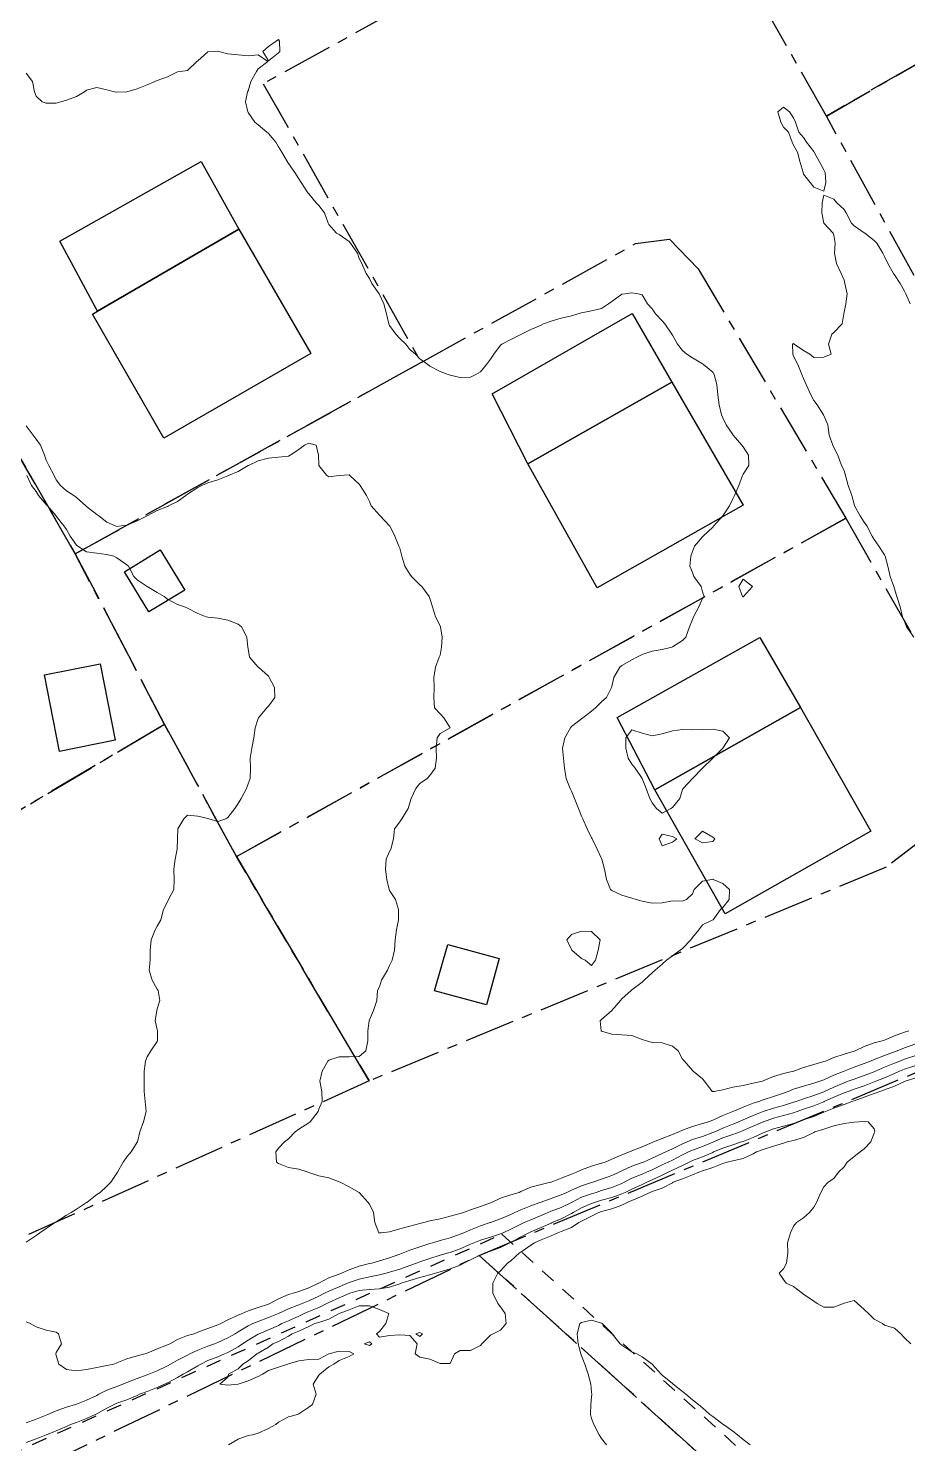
# Model space of a CAD drawing. Header units: centimetres. Extents: x 0 to 642158, y -847 to 649707.
# Drawn here: x 617580.9 to 617624.4, y 621014.8 to 621084.9 of the extents above; entities that cross this region are included whole.
import ezdxf

# ---------------------------------------------------------------- set-up
doc = ezdxf.new("R2010")
doc.units = ezdxf.units.CM
doc.header["$MEASUREMENT"] = 0
doc.linetypes.add('CENTERX2', pattern=[4, 2.5, -0.5, 0.5, -0.5])
doc.linetypes.add('JIS_02_0.7', pattern=[1.35, 0.75, -0.6])
doc.layers.add('SPW_batiments', color=7, linetype='Continuous')
doc.layers.add('SPW_parcellaire cadastral', color=7, linetype='CENTERX2', lineweight=25, true_color=0xff0542)
doc.layers.add('WAL_parcellaire agricole', color=7, linetype='JIS_02_0.7', lineweight=25)
doc.layers.add('WAL_topographie 0.5', color=253, linetype='Continuous', lineweight=20)

msp = doc.modelspace()

# ---------------------------------------------------------------- linework, layer by layer
at = {"layer": 'SPW_batiments'}
for points in [[(617591.293, 621074.943), (617584.296, 621070.888), (617582.426, 621074.359), (617589.426, 621078.293), (617591.293, 621074.943)], [(617594.844, 621068.793), (617587.578, 621064.593), (617584.044, 621070.742), (617584.296, 621070.888), (617591.293, 621074.943), (617594.844, 621068.793)], [(617612.718, 621067.372), (617605.597, 621063.325), (617603.827, 621066.795), (617610.761, 621070.762), (617612.718, 621067.372)], [(617616.262, 621061.28), (617609.028, 621057.179), (617605.597, 621063.325), (617612.718, 621067.372), (617616.262, 621061.28)], [(617588.612, 621057.077), (617586.829, 621055.993), (617585.628, 621057.977), (617587.395, 621059.06), (617588.612, 621057.077)], [(617619.096, 621051.264), (617611.879, 621047.18), (617610.013, 621050.762), (617617.079, 621054.73), (617619.096, 621051.264)], [(617585.163, 621049.643), (617582.414, 621049.076), (617581.663, 621052.876), (617584.429, 621053.426), (617585.163, 621049.643)], [(617622.58, 621045.131), (617615.364, 621041.046), (617611.879, 621047.18), (617619.096, 621051.264), (617622.58, 621045.131)], [(617604.181, 621038.829), (617603.548, 621036.529), (617600.981, 621037.229), (617601.63, 621039.529), (617604.181, 621038.829)]]:
    msp.add_lwpolyline(points, dxfattribs=at)
at = {"layer": 'SPW_parcellaire cadastral'}
for points in [[(617595.424, 621102.277), (617621.517, 621109.888), (617635.583, 621112.981), (617645.539, 621095.061), (617620.374, 621080.547), (617612.978, 621093.539), (617602.765, 621087.791), (617595.424, 621102.277)], [(617564.249, 621093.504), (617595.424, 621102.277), (617602.765, 621087.791), (617592.493, 621082.147), (617600.315, 621068.351), (617583.188, 621058.863), (617578.975, 621066.199), (617571.135, 621080.808), (617564.249, 621093.504)], [(617628.577, 621065.633), (617620.374, 621080.547), (617645.539, 621095.061), (617647.2, 621092.057), (617645.172, 621091.091), (617652.232, 621078.909), (617628.577, 621065.633)], [(617621.345, 621060.63), (617591.166, 621043.874), (617587.614, 621050.421), (617583.188, 621058.863), (617600.315, 621068.351), (617610.926, 621074.229), (617612.601, 621074.445), (617614.025, 621072.984), (617621.345, 621060.63)], [(617583.188, 621058.863), (617587.614, 621050.421), (617557.739, 621032.75), (617549.174, 621048.533), (617578.975, 621066.199), (617583.188, 621058.863)], [(617591.166, 621043.874), (617621.345, 621060.63), (617626.481, 621051.61), (617627.029, 621049.364), (617626.818, 621047.372), (617625.58, 621045.063), (617623.337, 621043.345), (617597.733, 621032.765), (617591.166, 621043.874)], [(617779.335, 620865.112), (617603.182, 621024.128), (617678.966, 621055.851), (617787.517, 620940.003), (617786.573, 620935.843), (617785.945, 620887.089), (617785.928, 620885.787), (617779.335, 620865.112)], [(617591.166, 621043.874), (617597.733, 621032.765), (617573.556, 621021.854), (617570.733, 621020.924), (617568.45, 621020.674), (617566.549, 621021.106), (617565.124, 621021.877), (617563.218, 621023.758), (617561.882, 621025.623), (617557.739, 621032.75), (617587.614, 621050.421), (617591.166, 621043.874)], [(617779.335, 620865.112), (617770.644, 620841.831), (617609.563, 620765.114), (617530.476, 620889.801), (617510.399, 620919.604), (617480.638, 620965.028), (617603.182, 621024.128), (617779.335, 620865.112)]]:
    msp.add_lwpolyline(points, dxfattribs=at)
at = {"layer": 'WAL_parcellaire agricole'}
msp.add_lwpolyline([(617550.328, 620858.664), (617480.858, 620964.28), (617526.354, 620988.452), (617573.684, 621011.457), (617604.307, 621025.178), (617703.526, 620935.515), (617550.328, 620858.664)], dxfattribs=at)
at = {"layer": 'WAL_topographie 0.5'}
for points in [[(617593.32, 621083.75), (617593.25, 621083.674), (617592.75, 621083.281), (617592.482, 621083.75), (617592.75, 621083.992), (617593.131, 621084.25), (617593.25, 621084.336), (617593.3, 621084.25), (617593.32, 621083.75)], [(617580.75, 621082.667), (617581.071, 621082.25), (617581.169, 621081.75), (617581.25, 621081.531), (617581.55, 621081.25), (617581.75, 621081.183), (617582.25, 621081.182), (617582.481, 621081.25), (617582.75, 621081.326), (617583.25, 621081.518), (617583.646, 621081.75), (617583.75, 621081.828), (617584.25, 621081.956), (617584.75, 621081.841), (617585.125, 621081.75), (617585.25, 621081.726), (617585.75, 621081.75), (617585.75, 621081.75), (617586.25, 621081.901), (617586.75, 621082.088), (617587.125, 621082.25), (617587.25, 621082.303), (617587.75, 621082.486), (617588.25, 621082.73), (617588.375, 621082.75), (617588.75, 621082.802), (617589.214, 621083.25), (617589.25, 621083.274), (617589.75, 621083.726), (617590.083, 621083.75), (617590.25, 621083.759), (617590.292, 621083.75), (617590.75, 621083.63), (617591.25, 621083.575), (617591.75, 621083.526), (617592.25, 621083.579), (617592.731, 621083.25), (617592.25, 621082.882), (617592.167, 621082.75), (617591.877, 621082.25), (617591.75, 621081.803), (617591.71, 621081.75), (617591.622, 621081.25), (617591.734, 621080.75), (617591.75, 621080.73), (617592.077, 621080.25), (617592.25, 621080.109), (617592.679, 621079.75), (617592.75, 621079.676), (617593.112, 621079.25), (617593.25, 621079.015), (617593.413, 621078.75), (617593.72, 621078.25), (617593.75, 621078.205), (617594.062, 621077.75), (617594.25, 621077.437), (617594.38, 621077.25), (617594.705, 621076.75), (617594.75, 621076.694), (617595.117, 621076.25), (617595.25, 621076.109), (617595.533, 621075.75), (617595.718, 621075.25), (617595.75, 621075.18), (617596.127, 621074.75), (617596.25, 621074.675), (617596.75, 621074.329), (617596.82, 621074.25), (617597.156, 621073.75), (617597.25, 621073.5), (617597.382, 621073.25), (617597.597, 621072.75), (617597.75, 621072.5), (617597.877, 621072.25), (617598.228, 621071.75), (617598.25, 621071.711), (617598.46, 621071.25), (617598.593, 621070.75), (617598.71, 621070.25), (617598.75, 621070.176), (617599.056, 621069.75), (617599.25, 621069.539), (617599.552, 621069.25), (617599.75, 621068.989), (617600.035, 621068.75), (617600.25, 621068.531), (617600.64, 621068.25), (617600.75, 621068.16), (617601.25, 621067.896), (617601.65, 621067.75), (617601.75, 621067.712), (617602.25, 621067.592), (617602.75, 621067.618), (617603.013, 621067.75), (617603.25, 621067.882), (617603.555, 621068.25), (617603.75, 621068.5), (617603.913, 621068.75), (617604.25, 621069.196), (617604.3, 621069.25), (617604.75, 621069.484), (617605.25, 621069.737), (617605.281, 621069.75), (617605.75, 621069.977), (617606.25, 621070.186), (617606.367, 621070.25), (617606.75, 621070.397), (617607.25, 621070.534), (617607.75, 621070.654), (617608.076, 621070.75), (617608.25, 621070.809), (617608.75, 621070.898), (617609.25, 621071.023), (617609.588, 621071.25), (617609.75, 621071.368), (617610.25, 621071.721), (617610.417, 621071.75), (617610.75, 621071.797), (617611.05, 621071.75), (617611.25, 621071.687), (617611.514, 621071.25), (617611.75, 621070.995), (617611.919, 621070.75), (617612.25, 621070.409), (617612.371, 621070.25), (617612.723, 621069.75), (617612.75, 621069.699), (617613.006, 621069.25), (617613.25, 621068.937), (617613.466, 621068.75), (617613.75, 621068.567), (617614.25, 621068.276), (617614.292, 621068.25), (617614.75, 621067.859), (617614.814, 621067.75), (617614.952, 621067.25), (617615.006, 621066.75), (617615.07, 621066.25), (617615.191, 621065.75), (617615.25, 621065.61), (617615.411, 621065.25), (617615.75, 621064.772), (617615.768, 621064.75), (617616.191, 621064.25), (617616.25, 621064.162), (617616.525, 621063.75), (617616.534, 621063.25), (617616.25, 621062.819), (617616.22, 621062.75), (617616.038, 621062.25), (617615.835, 621061.75), (617615.75, 621061.594), (617615.576, 621061.25), (617615.25, 621060.75), (617615.25, 621060.75), (617614.806, 621060.25), (617614.75, 621060.192), (617614.281, 621059.75), (617614.25, 621059.707), (617613.84, 621059.25), (617613.75, 621058.981), (617613.669, 621058.75), (617613.623, 621058.25), (617613.75, 621057.938), (617613.816, 621057.75), (617614.181, 621057.25), (617614.25, 621056.985), (617614.324, 621056.75), (617614.25, 621056.655), (617614.065, 621056.25), (617613.795, 621055.75), (617613.75, 621055.609), (617613.606, 621055.25), (617613.41, 621054.75), (617613.25, 621054.583), (617612.75, 621054.259), (617612.722, 621054.25), (617612.25, 621054.134), (617611.75, 621054.047), (617611.25, 621053.885), (617610.99, 621053.75), (617610.75, 621053.614), (617610.25, 621053.343), (617610.142, 621053.25), (617609.846, 621052.75), (617609.75, 621052.296), (617609.743, 621052.25), (617609.486, 621051.75), (617609.25, 621051.536), (617608.944, 621051.25), (617608.75, 621051.083), (617608.313, 621050.75), (617608.25, 621050.703), (617607.75, 621050.311), (617607.702, 621050.25), (617607.435, 621049.75), (617607.304, 621049.25), (617607.355, 621048.75), (617607.413, 621048.25), (617607.5, 621047.75), (617607.695, 621047.25), (617607.75, 621047.118), (617607.913, 621046.75), (617608.097, 621046.25), (617608.25, 621045.885), (617608.313, 621045.75), (617608.527, 621045.25), (617608.75, 621044.799), (617608.774, 621044.75), (617609.034, 621044.25), (617609.25, 621043.79), (617609.267, 621043.75), (617609.385, 621043.25), (617609.483, 621042.75), (617609.682, 621042.25), (617609.75, 621042.199), (617610.25, 621041.97), (617610.75, 621041.814), (617610.961, 621041.75), (617611.25, 621041.667), (617611.75, 621041.563), (617612.25, 621041.594), (617612.75, 621041.687), (617613.25, 621041.675), (617613.456, 621041.75), (617613.75, 621042.028), (617613.827, 621042.25), (617614.25, 621042.665), (617614.7, 621042.75), (617614.75, 621042.759), (617614.773, 621042.75), (617615.25, 621042.548), (617615.587, 621042.25), (617615.567, 621041.75), (617615.25, 621041.356), (617615.141, 621041.25), (617614.765, 621040.75), (617614.75, 621040.74), (617614.25, 621040.494), (617614.058, 621040.25), (617613.75, 621039.878), (617613.667, 621039.75), (617613.25, 621039.333), (617613.133, 621039.25), (617612.75, 621038.969), (617612.458, 621038.75), (617612.25, 621038.546), (617611.905, 621038.25), (617611.75, 621038.12), (617611.356, 621037.75), (617611.25, 621037.661), (617610.75, 621037.272), (617610.712, 621037.25), (617610.25, 621036.829), (617610.177, 621036.75), (617609.75, 621036.25), (617609.75, 621036.25), (617609.25, 621035.815), (617609.177, 621035.75), (617609.228, 621035.25), (617609.25, 621035.239), (617609.75, 621035.083), (617610.25, 621035.052), (617610.75, 621035.016), (617611.25, 621034.82), (617611.469, 621034.75), (617611.75, 621034.663), (617612.25, 621034.654), (617612.75, 621034.487), (617613.031, 621034.25), (617613.25, 621033.838), (617613.344, 621033.75), (617613.75, 621033.286), (617613.779, 621033.25), (617614.25, 621032.869), (617614.346, 621032.75), (617614.722, 621032.25), (617614.75, 621032.245), (617614.822, 621032.25), (617615.25, 621032.32), (617615.75, 621032.458), (617616.25, 621032.542), (617616.75, 621032.653), (617617.211, 621032.75), (617617.25, 621032.767), (617617.75, 621032.981), (617618.25, 621033.137), (617618.75, 621033.247), (617618.761, 621033.25), (617619.25, 621033.431), (617619.75, 621033.573), (617620.25, 621033.722), (617620.33, 621033.75), (617620.75, 621033.935), (617621.25, 621034.086), (617621.75, 621034.234), (617621.794, 621034.25), (617622.25, 621034.479), (617622.75, 621034.65), (617623.132, 621034.75), (617623.25, 621034.792), (617623.75, 621034.997), (617624.25, 621035.183), (617624.457, 621035.25)], [(617620.25, 621076.821), (617620.347, 621077.25), (617620.323, 621077.75), (617620.25, 621077.88), (617620.046, 621078.25), (617619.767, 621078.75), (617619.75, 621078.783), (617619.391, 621079.25), (617619.25, 621079.489), (617619.01, 621079.75), (617618.841, 621080.25), (617618.75, 621080.458), (617618.55, 621080.75), (617618.25, 621080.989), (617617.974, 621080.75), (617618.115, 621080.25), (617618.25, 621079.991), (617618.5, 621079.75), (617618.689, 621079.25), (617618.75, 621079.111), (617618.947, 621078.75), (617619.086, 621078.25), (617619.227, 621077.75), (617619.25, 621077.675), (617619.577, 621077.25), (617619.75, 621077.025), (617620.25, 621076.821)], [(617624.526, 621071.25), (617624.31, 621071.75), (617624.25, 621071.875), (617624.029, 621072.25), (617623.75, 621072.686), (617623.702, 621072.75), (617623.424, 621073.25), (617623.25, 621073.598), (617623.179, 621073.75), (617622.872, 621074.25), (617622.75, 621074.381), (617622.28, 621074.75), (617622.25, 621074.77), (617621.75, 621075.118), (617621.614, 621075.25), (617621.361, 621075.75), (617621.25, 621075.926), (617620.895, 621076.25), (617620.75, 621076.438), (617620.25, 621076.625), (617620.175, 621076.25), (617620.147, 621075.75), (617620.25, 621075.25), (617620.25, 621075.25), (617620.714, 621074.75), (617620.75, 621074.65), (617620.813, 621074.25), (617620.778, 621073.75), (617620.883, 621073.25), (617621.107, 621072.75), (617621.25, 621072.417), (617621.295, 621072.25), (617621.404, 621071.75), (617621.331, 621071.25), (617621.25, 621070.833), (617621.233, 621070.75), (617621.15, 621070.25), (617620.75, 621069.829), (617620.65, 621069.75), (617620.484, 621069.25), (617620.607, 621068.75), (617620.25, 621068.611), (617619.75, 621068.592), (617619.55, 621068.75), (617619.25, 621068.938), (617618.781, 621069.25), (617618.75, 621069.279), (617618.704, 621069.25), (617618.712, 621068.75), (617618.75, 621068.656), (617618.967, 621068.25), (617619.165, 621067.75), (617619.25, 621067.55), (617619.375, 621067.25), (617619.611, 621066.75), (617619.75, 621066.462), (617619.922, 621066.25), (617620.237, 621065.75), (617620.25, 621065.725), (617620.444, 621065.25), (617620.508, 621064.75), (617620.69, 621064.25), (617620.75, 621064.129), (617620.936, 621063.75), (617621.122, 621063.25), (617621.25, 621062.987), (617621.321, 621062.75), (617621.455, 621062.25), (617621.63, 621061.75), (617621.75, 621061.327), (617621.776, 621061.25), (617622.055, 621060.75), (617622.25, 621060.442), (617622.382, 621060.25), (617622.65, 621059.75), (617622.75, 621059.579), (617622.971, 621059.25), (617623.25, 621058.824), (617623.29, 621058.75), (617623.422, 621058.25), (617623.538, 621057.75), (617623.718, 621057.25), (617623.75, 621057.139), (617623.856, 621056.75), (617624.021, 621056.25), (617624.152, 621055.75), (617624.25, 621055.515), (617624.34, 621055.25), (617624.701, 621054.75)], [(617580.75, 621065.209), (617581.104, 621064.75), (617581.25, 621064.539), (617581.47, 621064.25), (617581.667, 621063.75), (617581.75, 621063.513), (617581.886, 621063.25), (617582.138, 621062.75), (617582.25, 621062.53), (617582.458, 621062.25), (617582.75, 621061.985), (617583.115, 621061.75), (617583.25, 621061.661), (617583.72, 621061.25), (617583.75, 621061.213), (617584.25, 621060.819), (617584.354, 621060.75), (617584.75, 621060.439), (617585.161, 621060.25), (617585.25, 621060.228), (617585.46, 621060.25), (617585.75, 621060.29), (617586.25, 621060.505), (617586.75, 621060.75), (617586.75, 621060.75), (617587.25, 621061.015), (617587.75, 621061.219), (617587.812, 621061.25), (617588.25, 621061.457), (617588.662, 621061.75), (617588.75, 621061.82), (617589.25, 621062.154), (617589.456, 621062.25), (617589.75, 621062.378), (617590.25, 621062.538), (617590.75, 621062.737), (617590.777, 621062.75), (617591.25, 621062.948), (617591.75, 621063.242), (617591.766, 621063.25), (617592.25, 621063.476), (617592.75, 621063.603), (617593.25, 621063.647), (617593.75, 621063.7), (617593.823, 621063.75), (617594.25, 621064.029), (617594.537, 621064.25), (617594.75, 621064.355), (617595.119, 621064.25), (617595.239, 621063.75), (617595.25, 621063.251), (617595.25, 621063.25), (617595.65, 621062.75), (617595.75, 621062.683), (617596.25, 621062.75), (617596.25, 621062.75), (617596.75, 621062.779), (617596.777, 621062.75), (617597.25, 621062.317), (617597.291, 621062.25), (617597.605, 621061.75), (617597.75, 621061.452), (617597.84, 621061.25), (617598.25, 621060.79), (617598.288, 621060.75), (617598.75, 621060.262), (617598.758, 621060.25), (617599.006, 621059.75), (617599.216, 621059.25), (617599.25, 621059.148), (617599.363, 621058.75), (617599.506, 621058.25), (617599.75, 621057.862), (617599.83, 621057.75), (617600.25, 621057.339), (617600.342, 621057.25), (617600.708, 621056.75), (617600.75, 621056.65), (617600.879, 621056.25), (617601.024, 621055.75), (617601.25, 621055.302), (617601.27, 621055.25), (617601.352, 621054.75), (617601.328, 621054.25), (617601.25, 621053.85), (617601.212, 621053.75), (617601.017, 621053.25), (617600.944, 621052.75), (617600.963, 621052.25), (617600.944, 621051.75), (617600.977, 621051.25), (617601.25, 621050.95), (617601.432, 621050.75), (617601.75, 621050.25), (617601.75, 621050.25), (617601.75, 621050.25), (617601.25, 621049.975), (617601.114, 621049.75), (617601.063, 621049.25), (617601.08, 621048.75), (617601, 621048.25), (617600.75, 621047.89), (617600.604, 621047.75), (617600.25, 621047.492), (617600.05, 621047.25), (617599.818, 621046.75), (617599.75, 621046.539), (617599.664, 621046.25), (617599.358, 621045.75), (617599.25, 621045.602), (617599, 621045.25), (617598.944, 621044.75), (617598.816, 621044.25), (617598.75, 621044.125), (617598.576, 621043.75), (617598.548, 621043.25), (617598.61, 621042.75), (617598.73, 621042.25), (617598.75, 621042.202), (617599.038, 621041.75), (617599.199, 621041.25), (617599.19, 621040.75), (617599.095, 621040.25), (617599.022, 621039.75), (617598.99, 621039.25), (617598.877, 621038.75), (617598.75, 621038.491), (617598.652, 621038.25), (617598.357, 621037.75), (617598.25, 621037.429), (617598.154, 621037.25), (617598.118, 621036.75), (617597.954, 621036.25), (617597.75, 621035.8), (617597.739, 621035.75), (617597.679, 621035.25), (617597.672, 621034.75), (617597.567, 621034.25), (617597.25, 621033.98), (617596.75, 621033.964), (617596.25, 621033.962), (617595.75, 621033.804), (617595.694, 621033.75), (617595.409, 621033.25), (617595.295, 621032.75), (617595.393, 621032.25), (617595.421, 621031.75), (617595.25, 621031.375), (617595.214, 621031.25), (617594.821, 621030.75), (617594.75, 621030.7), (617594.25, 621030.379), (617594.068, 621030.25), (617593.75, 621029.9), (617593.55, 621029.75), (617593.25, 621029.44), (617593.125, 621029.25), (617593.153, 621028.75), (617593.25, 621028.677), (617593.75, 621028.488), (617594.25, 621028.396), (617594.712, 621028.25), (617594.75, 621028.24), (617595.25, 621028.071), (617595.75, 621027.971), (617596.25, 621027.779), (617596.303, 621027.75), (617596.75, 621027.52), (617597.25, 621027.25), (617597.25, 621027.25), (617597.694, 621026.75), (617597.75, 621026.662), (617597.962, 621026.25), (617598.026, 621025.75), (617598.225, 621025.25), (617598.25, 621025.245), (617598.333, 621025.25), (617598.75, 621025.295), (617599.25, 621025.438), (617599.75, 621025.579), (617600.25, 621025.708), (617600.454, 621025.75), (617600.75, 621025.844), (617601.25, 621025.94), (617601.75, 621026.074), (617602.25, 621026.205), (617602.409, 621026.25), (617602.75, 621026.38), (617603.25, 621026.557), (617603.75, 621026.732), (617603.8, 621026.75), (617604.25, 621026.961), (617604.75, 621027.12), (617605.162, 621027.25), (617605.25, 621027.289), (617605.75, 621027.5), (617606.25, 621027.637), (617606.718, 621027.75), (617606.75, 621027.76), (617607.25, 621027.954), (617607.75, 621028.158), (617608.003, 621028.25), (617608.25, 621028.363), (617608.75, 621028.543), (617609.25, 621028.689), (617609.42, 621028.75), (617609.75, 621028.893), (617610.25, 621029.116), (617610.632, 621029.25), (617610.75, 621029.3), (617611.25, 621029.512), (617611.75, 621029.723), (617611.824, 621029.75), (617612.25, 621029.916), (617612.75, 621030.115), (617613.075, 621030.25), (617613.25, 621030.329), (617613.75, 621030.507), (617614.25, 621030.653), (617614.547, 621030.75), (617614.75, 621030.83), (617615.25, 621031.051), (617615.741, 621031.25), (617615.75, 621031.254), (617616.25, 621031.472), (617616.75, 621031.659), (617617.031, 621031.75), (617617.25, 621031.832), (617617.75, 621031.994), (617618.25, 621032.169), (617618.486, 621032.25), (617618.75, 621032.354), (617619.25, 621032.516), (617619.75, 621032.66), (617620.046, 621032.75), (617620.25, 621032.821), (617620.75, 621033.045), (617621.25, 621033.248), (617621.256, 621033.25), (617621.75, 621033.449), (617622.25, 621033.635), (617622.564, 621033.75), (617622.75, 621033.829), (617623.25, 621034.03), (617623.75, 621034.208), (617623.876, 621034.25), (617624.25, 621034.403), (617624.75, 621034.59)], [(617580.787, 621062.75), (617581.019, 621062.25), (617581.25, 621061.947), (617581.377, 621061.75), (617581.75, 621061.316), (617581.809, 621061.25), (617582.237, 621060.75), (617582.25, 621060.736), (617582.625, 621060.25), (617582.75, 621060.071), (617582.931, 621059.75), (617583.25, 621059.304), (617583.309, 621059.25), (617583.75, 621058.96), (617584.25, 621058.898), (617584.75, 621058.833), (617585.096, 621058.75), (617585.25, 621058.666), (617585.75, 621058.319), (617585.829, 621058.25), (617586.094, 621057.75), (617586.25, 621057.578), (617586.75, 621057.25), (617586.75, 621057.25), (617587.25, 621056.961), (617587.589, 621056.75), (617587.75, 621056.628), (617588.25, 621056.363), (617588.602, 621056.25), (617588.75, 621056.18), (617589.25, 621055.92), (617589.671, 621055.75), (617589.75, 621055.727), (617590.25, 621055.682), (617590.75, 621055.587), (617591.25, 621055.393), (617591.414, 621055.25), (617591.675, 621054.75), (617591.74, 621054.25), (617591.75, 621054.167), (617591.811, 621053.75), (617592.25, 621053.264), (617592.26, 621053.25), (617592.75, 621052.803), (617592.782, 621052.75), (617593.06, 621052.25), (617593.076, 621051.75), (617592.75, 621051.32), (617592.68, 621051.25), (617592.261, 621050.75), (617592.25, 621050.712), (617592.092, 621050.25), (617592.026, 621049.75), (617591.928, 621049.25), (617591.854, 621048.75), (617591.872, 621048.25), (617591.852, 621047.75), (617591.75, 621047.487), (617591.671, 621047.25), (617591.404, 621046.75), (617591.25, 621046.512), (617591.081, 621046.25), (617590.75, 621045.811), (617590.639, 621045.75), (617590.25, 621045.615), (617589.794, 621045.75), (617589.75, 621045.761), (617589.25, 621045.885), (617588.75, 621045.922), (617588.565, 621045.75), (617588.274, 621045.25), (617588.25, 621044.75), (617588.25, 621044.75), (617588.227, 621044.25), (617588.129, 621043.75), (617588.068, 621043.25), (617588.088, 621042.75), (617588.064, 621042.25), (617587.81, 621041.75), (617587.75, 621041.629), (617587.564, 621041.25), (617587.42, 621040.75), (617587.25, 621040.423), (617587.152, 621040.25), (617586.945, 621039.75), (617586.9, 621039.25), (617586.89, 621038.75), (617586.847, 621038.25), (617587, 621037.75), (617587.25, 621037.318), (617587.3, 621037.25), (617587.368, 621036.75), (617587.25, 621036.341), (617587.224, 621036.25), (617587.144, 621035.75), (617587.25, 621035.312), (617587.262, 621035.25), (617587.264, 621034.75), (617587.25, 621034.712), (617586.934, 621034.25), (617586.75, 621033.958), (617586.664, 621033.75), (617586.607, 621033.25), (617586.605, 621032.75), (617586.605, 621032.25), (617586.647, 621031.75), (617586.702, 621031.25), (617586.561, 621030.75), (617586.392, 621030.25), (617586.263, 621029.75), (617586.25, 621029.731), (617585.955, 621029.25), (617585.75, 621029.003), (617585.565, 621028.75), (617585.278, 621028.25), (617585.25, 621028.194), (617584.946, 621027.75), (617584.75, 621027.561), (617584.419, 621027.25), (617584.25, 621027.136), (617583.756, 621026.75), (617583.75, 621026.746), (617583.25, 621026.415), (617582.99, 621026.25), (617582.75, 621026.113), (617582.25, 621025.787), (617582.195, 621025.75), (617581.75, 621025.465), (617581.441, 621025.25), (617581.25, 621025.108), (617580.75, 621024.781)], [(617616.275, 621056.75), (617616.25, 621056.742), (617616.231, 621056.75), (617616.042, 621057.25), (617616.25, 621057.607), (617616.719, 621057.25), (617616.275, 621056.75)], [(617612.667, 621046.25), (617612.25, 621046.029), (617611.962, 621046.25), (617611.75, 621046.54), (617611.636, 621046.75), (617611.45, 621047.25), (617611.25, 621047.75), (617611.25, 621047.75), (617610.91, 621048.25), (617610.75, 621048.45), (617610.568, 621048.75), (617610.444, 621049.25), (617610.45, 621049.75), (617610.75, 621050.145), (617611.25, 621049.984), (617611.75, 621049.864), (617612.25, 621049.947), (617612.75, 621050.102), (617613.25, 621050.163), (617613.75, 621050.155), (617614.25, 621050.175), (617614.75, 621050.194), (617615.25, 621050.084), (617615.583, 621049.75), (617615.25, 621049.25), (617615.25, 621049.25), (617614.75, 621048.75), (617614.75, 621048.75), (617614.25, 621048.25), (617614.25, 621048.25), (617613.75, 621047.75), (617613.75, 621047.75), (617613.279, 621047.25), (617613.25, 621047.204), (617613.115, 621046.75), (617612.75, 621046.3), (617612.667, 621046.25)], [(617614.85, 621044.75), (617614.75, 621044.625), (617614.25, 621044.565), (617613.865, 621044.75), (617614.25, 621045.135), (617614.75, 621044.838), (617614.85, 621044.75)], [(617612.969, 621044.75), (617612.75, 621044.583), (617612.25, 621044.404), (617612.095, 621044.75), (617612.25, 621044.987), (617612.75, 621044.875), (617612.969, 621044.75)], [(617608.75, 621038.482), (617608.947, 621038.75), (617609.073, 621039.25), (617609.171, 621039.75), (617608.75, 621040.164), (617608.25, 621040.185), (617607.75, 621040.022), (617607.519, 621039.75), (617607.75, 621039.278), (617607.778, 621039.25), (617608.25, 621038.826), (617608.438, 621038.75), (617608.75, 621038.482)], [(617580.75, 621020.845), (617580.95, 621020.75), (617581.25, 621020.592), (617581.75, 621020.429), (617582.25, 621020.321), (617582.357, 621020.25), (617582.5, 621019.75), (617582.25, 621019.312), (617582.23, 621019.25), (617582.25, 621019.167), (617582.375, 621018.75), (617582.75, 621018.472), (617583.25, 621018.413), (617583.75, 621018.485), (617584.25, 621018.579), (617584.75, 621018.676), (617585.095, 621018.75), (617585.25, 621018.806), (617585.75, 621019.01), (617586.25, 621019.154), (617586.637, 621019.25), (617586.75, 621019.293), (617587.25, 621019.501), (617587.75, 621019.697), (617587.868, 621019.75), (617588.25, 621019.966), (617588.75, 621020.155), (617589.069, 621020.25), (617589.25, 621020.328), (617589.75, 621020.516), (617590.25, 621020.686), (617590.397, 621020.75), (617590.75, 621020.943), (617591.25, 621021.174), (617591.448, 621021.25), (617591.75, 621021.376), (617592.25, 621021.544), (617592.75, 621021.72), (617592.824, 621021.75), (617593.25, 621021.98), (617593.75, 621022.184), (617593.981, 621022.25), (617594.25, 621022.338), (617594.75, 621022.526), (617595.235, 621022.75), (617595.25, 621022.759), (617595.75, 621023.013), (617596.25, 621023.203), (617596.376, 621023.25), (617596.75, 621023.413), (617597.25, 621023.588), (617597.75, 621023.722), (617597.865, 621023.75), (617598.25, 621023.861), (617598.75, 621024.006), (617599.25, 621024.186), (617599.42, 621024.25), (617599.75, 621024.382), (617600.25, 621024.545), (617600.75, 621024.71), (617600.895, 621024.75), (617601.25, 621024.859), (617601.75, 621024.996), (617602.25, 621025.176), (617602.431, 621025.25), (617602.75, 621025.393), (617603.25, 621025.596), (617603.729, 621025.75), (617603.75, 621025.758), (617604.25, 621025.932), (617604.75, 621026.156), (617604.957, 621026.25), (617605.25, 621026.383), (617605.75, 621026.581), (617606.194, 621026.75), (617606.25, 621026.772), (617606.75, 621026.946), (617607.25, 621027.126), (617607.528, 621027.25), (617607.75, 621027.355), (617608.25, 621027.573), (617608.75, 621027.731), (617608.818, 621027.75), (617609.25, 621027.898), (617609.75, 621028.08), (617610.125, 621028.25), (617610.25, 621028.315), (617610.75, 621028.554), (617611.25, 621028.722), (617611.321, 621028.75), (617611.75, 621028.949), (617612.25, 621029.174), (617612.435, 621029.25), (617612.75, 621029.398), (617613.25, 621029.661), (617613.476, 621029.75), (617613.75, 621029.86), (617614.25, 621030.021), (617614.75, 621030.212), (617614.848, 621030.25), (617615.25, 621030.43), (617615.75, 621030.629), (617616.049, 621030.75), (617616.25, 621030.843), (617616.75, 621031.063), (617617.241, 621031.25), (617617.25, 621031.254), (617617.75, 621031.417), (617618.25, 621031.559), (617618.75, 621031.71), (617618.875, 621031.75), (617619.25, 621031.883), (617619.75, 621032.053), (617620.25, 621032.235), (617620.285, 621032.25), (617620.75, 621032.463), (617621.25, 621032.675), (617621.462, 621032.75), (617621.75, 621032.862), (617622.25, 621033.04), (617622.75, 621033.225), (617622.808, 621033.25), (617623.25, 621033.448), (617623.75, 621033.651), (617624.016, 621033.75), (617624.25, 621033.842), (617624.75, 621034.01)], [(617580.75, 621015.839), (617581.25, 621016.027), (617581.75, 621016.214), (617581.838, 621016.25), (617582.25, 621016.429), (617582.75, 621016.606), (617583.202, 621016.75), (617583.25, 621016.767), (617583.75, 621016.962), (617584.25, 621017.19), (617584.361, 621017.25), (617584.75, 621017.45), (617585.25, 621017.643), (617585.55, 621017.75), (617585.75, 621017.827), (617586.25, 621018.031), (617586.75, 621018.221), (617586.826, 621018.25), (617587.25, 621018.42), (617587.75, 621018.664), (617587.902, 621018.75), (617588.25, 621018.948), (617588.75, 621019.192), (617588.866, 621019.25), (617589.25, 621019.429), (617589.75, 621019.626), (617590.085, 621019.75), (617590.25, 621019.818), (617590.75, 621020.047), (617591.102, 621020.25), (617591.25, 621020.339), (617591.75, 621020.639), (617591.986, 621020.75), (617592.25, 621020.863), (617592.75, 621021.049), (617593.246, 621021.25), (617593.25, 621021.252), (617593.75, 621021.478), (617594.25, 621021.683), (617594.42, 621021.75), (617594.75, 621021.886), (617595.25, 621022.114), (617595.536, 621022.25), (617595.75, 621022.359), (617596.25, 621022.578), (617596.673, 621022.75), (617596.75, 621022.784), (617597.25, 621022.951), (617597.75, 621023.064), (617598.25, 621023.167), (617598.589, 621023.25), (617598.75, 621023.29), (617599.25, 621023.447), (617599.75, 621023.634), (617600.09, 621023.75), (617600.25, 621023.805), (617600.75, 621023.972), (617601.25, 621024.134), (617601.666, 621024.25), (617601.75, 621024.272), (617602.25, 621024.454), (617602.75, 621024.684), (617602.916, 621024.75), (617603.25, 621024.878), (617603.75, 621025.035), (617604.25, 621025.198), (617604.368, 621025.25), (617604.75, 621025.425), (617605.25, 621025.68), (617605.419, 621025.75), (617605.75, 621025.893), (617606.25, 621026.11), (617606.595, 621026.25), (617606.75, 621026.312), (617607.25, 621026.498), (617607.75, 621026.747), (617607.755, 621026.75), (617608.25, 621027.005), (617608.75, 621027.183), (617608.981, 621027.25), (617609.25, 621027.335), (617609.75, 621027.498), (617610.25, 621027.696), (617610.364, 621027.75), (617610.75, 621027.949), (617611.25, 621028.157), (617611.475, 621028.25), (617611.75, 621028.37), (617612.25, 621028.616), (617612.541, 621028.75), (617612.75, 621028.849), (617613.25, 621029.108), (617613.543, 621029.25), (617613.75, 621029.347), (617614.25, 621029.514), (617614.75, 621029.732), (617614.788, 621029.75), (617615.25, 621029.948), (617615.75, 621030.115), (617616.112, 621030.25), (617616.25, 621030.306), (617616.75, 621030.522), (617617.25, 621030.741), (617617.271, 621030.75), (617617.75, 621030.926), (617618.25, 621031.052), (617618.75, 621031.186), (617618.931, 621031.25), (617619.25, 621031.362), (617619.75, 621031.535), (617620.25, 621031.739), (617620.273, 621031.75), (617620.75, 621031.961), (617621.25, 621032.173), (617621.449, 621032.25), (617621.75, 621032.357), (617622.25, 621032.524), (617622.75, 621032.717), (617622.825, 621032.75), (617623.25, 621032.925), (617623.75, 621033.14), (617623.988, 621033.25), (617624.25, 621033.353), (617624.75, 621033.515)], [(617580.75, 621014.871), (617581.25, 621015.04), (617581.75, 621015.246), (617581.759, 621015.25), (617582.25, 621015.442), (617582.75, 621015.66), (617582.961, 621015.75), (617583.25, 621015.859), (617583.75, 621016.047), (617584.18, 621016.25), (617584.25, 621016.282), (617584.75, 621016.567), (617585.109, 621016.75), (617585.25, 621016.813), (617585.75, 621016.977), (617586.25, 621017.196), (617586.374, 621017.25), (617586.75, 621017.393), (617587.25, 621017.582), (617587.61, 621017.75), (617587.75, 621017.813), (617588.25, 621018.074), (617588.539, 621018.25), (617588.75, 621018.367), (617589.25, 621018.664), (617589.398, 621018.75), (617589.75, 621018.918), (617590.25, 621019.102), (617590.579, 621019.25), (617590.75, 621019.321), (617591.25, 621019.596), (617591.475, 621019.75), (617591.75, 621019.93), (617592.25, 621020.231), (617592.287, 621020.25), (617592.75, 621020.44), (617593.25, 621020.662), (617593.422, 621020.75), (617593.75, 621020.896), (617594.25, 621021.122), (617594.523, 621021.25), (617594.75, 621021.345), (617595.25, 621021.545), (617595.642, 621021.75), (617595.75, 621021.802), (617596.25, 621022.019), (617596.75, 621022.242), (617596.775, 621022.25), (617597.25, 621022.382), (617597.75, 621022.435), (617598.25, 621022.472), (617598.75, 621022.563), (617599.25, 621022.721), (617599.328, 621022.75), (617599.75, 621022.884), (617600.25, 621023.031), (617600.75, 621023.164), (617601.026, 621023.25), (617601.25, 621023.313), (617601.75, 621023.457), (617602.25, 621023.645), (617602.434, 621023.75), (617602.75, 621023.901), (617603.25, 621024.152), (617603.471, 621024.25), (617603.75, 621024.339), (617604.25, 621024.524), (617604.699, 621024.75), (617604.75, 621024.773), (617605.25, 621025.048), (617605.642, 621025.25), (617605.75, 621025.3), (617606.25, 621025.508), (617606.75, 621025.731), (617606.792, 621025.75), (617607.25, 621025.937), (617607.75, 621026.196), (617607.837, 621026.25), (617608.25, 621026.477), (617608.75, 621026.694), (617608.901, 621026.75), (617609.25, 621026.859), (617609.75, 621027.001), (617610.25, 621027.173), (617610.415, 621027.25), (617610.75, 621027.409), (617611.25, 621027.646), (617611.482, 621027.75), (617611.75, 621027.864), (617612.25, 621028.099), (617612.536, 621028.25), (617612.75, 621028.351), (617613.25, 621028.584), (617613.583, 621028.75), (617613.75, 621028.829), (617614.25, 621029.001), (617614.75, 621029.23), (617614.788, 621029.25), (617615.25, 621029.446), (617615.75, 621029.604), (617616.17, 621029.75), (617616.25, 621029.774), (617616.75, 621029.969), (617617.25, 621030.194), (617617.376, 621030.25), (617617.75, 621030.39), (617618.25, 621030.53), (617618.75, 621030.661), (617618.98, 621030.75), (617619.25, 621030.834), (617619.75, 621031.005), (617620.25, 621031.215), (617620.327, 621031.25), (617620.75, 621031.416), (617621.25, 621031.601), (617621.63, 621031.75), (617621.75, 621031.789), (617622.25, 621031.956), (617622.75, 621032.143), (617623.027, 621032.25), (617623.25, 621032.322), (617623.75, 621032.503), (617624.25, 621032.739), (617624.277, 621032.75), (617624.75, 621032.901)], [(617590.779, 621014.75), (617591.25, 621015.031), (617591.75, 621015.208), (617591.969, 621015.25), (617592.25, 621015.328), (617592.75, 621015.56), (617593.122, 621015.75), (617593.25, 621015.867), (617593.75, 621016.136), (617594.191, 621016.25), (617594.25, 621016.286), (617594.75, 621016.606), (617594.941, 621016.75), (617595.119, 621017.25), (617594.967, 621017.75), (617595.25, 621018.198), (617595.291, 621018.25), (617595.75, 621018.604), (617595.991, 621018.75), (617596.25, 621018.929), (617596.75, 621019.122), (617596.979, 621019.25), (617596.75, 621019.362), (617596.25, 621019.394), (617595.75, 621019.254), (617595.739, 621019.25), (617595.25, 621018.994), (617594.75, 621018.975), (617594.25, 621018.9), (617593.75, 621018.76), (617593.719, 621018.75), (617593.25, 621018.597), (617592.75, 621018.423), (617592.467, 621018.25), (617592.25, 621018.129), (617591.75, 621017.922), (617591.259, 621017.75), (617591.25, 621017.747), (617590.75, 621017.705), (617590.35, 621017.75), (617590.75, 621018.103), (617590.781, 621018.25), (617591.25, 621018.505), (617591.492, 621018.75), (617591.75, 621018.904), (617592.181, 621019.25), (617592.25, 621019.293), (617592.75, 621019.582), (617592.968, 621019.75), (617593.25, 621019.866), (617593.75, 621020.124), (617593.932, 621020.25), (617594.25, 621020.374), (617594.75, 621020.607), (617595.055, 621020.75), (617595.25, 621020.806), (617595.75, 621020.976), (617596.247, 621021.25), (617596.25, 621021.251), (617596.75, 621021.426), (617597.25, 621021.63), (617597.75, 621021.634), (617598.25, 621021.456), (617598.71, 621021.25), (617598.563, 621020.75), (617598.25, 621020.352), (617598.096, 621020.25), (617598.25, 621020.079), (617598.75, 621020.159), (617599.25, 621020.193), (617599.75, 621020.164), (617600.113, 621019.75), (617600.011, 621019.25), (617600.25, 621019.096), (617600.75, 621018.983), (617601.25, 621018.783), (617601.75, 621018.779), (617601.96, 621019.25), (617602.25, 621019.417), (617602.75, 621019.421), (617603.25, 621019.66), (617603.314, 621019.75), (617603.75, 621020.186), (617603.875, 621020.25), (617604.25, 621020.425), (617604.525, 621020.75), (617604.478, 621021.25), (617604.25, 621021.575), (617604.117, 621021.75), (617603.865, 621022.25), (617603.865, 621022.75), (617604.104, 621023.25), (617604.25, 621023.371), (617604.581, 621023.75), (617604.75, 621023.852), (617605.186, 621024.25), (617605.25, 621024.291), (617605.75, 621024.642), (617605.926, 621024.75), (617606.25, 621024.891), (617606.75, 621025.103), (617607.088, 621025.25), (617607.25, 621025.311), (617607.75, 621025.515), (617608.115, 621025.75), (617608.25, 621025.824), (617608.75, 621026.071), (617609.115, 621026.25), (617609.25, 621026.294), (617609.75, 621026.439), (617610.25, 621026.613), (617610.516, 621026.75), (617610.75, 621026.842), (617611.25, 621027.067), (617611.636, 621027.25), (617611.75, 621027.293), (617612.25, 621027.465), (617612.75, 621027.729), (617612.79, 621027.75), (617613.25, 621027.918), (617613.75, 621028.117), (617614.061, 621028.25), (617614.25, 621028.309), (617614.75, 621028.482), (617615.25, 621028.684), (617615.47, 621028.75), (617615.75, 621028.811), (617616.25, 621028.927), (617616.75, 621029.156), (617616.914, 621029.25), (617617.25, 621029.376), (617617.75, 621029.531), (617618.25, 621029.691), (617618.434, 621029.75), (617618.75, 621029.812), (617619.25, 621029.964), (617619.75, 621030.219), (617619.812, 621030.25), (617620.25, 621030.384), (617620.75, 621030.536), (617621.25, 621030.654), (617621.75, 621030.727), (617622, 621030.75), (617622.25, 621030.766), (617622.437, 621030.75), (617622.75, 621030.393), (617622.777, 621030.25), (617622.75, 621030.187), (617622.577, 621029.75), (617622.25, 621029.406), (617622.043, 621029.25), (617621.75, 621029.026), (617621.411, 621028.75), (617621.25, 621028.517), (617620.969, 621028.25), (617620.75, 621027.94), (617620.46, 621027.75), (617620.25, 621027.528), (617620.103, 621027.25), (617619.894, 621026.75), (617619.75, 621026.509), (617619.544, 621026.25), (617619.25, 621025.987), (617618.904, 621025.75), (617618.75, 621025.568), (617618.607, 621025.25), (617618.457, 621024.75), (617618.464, 621024.25), (617618.403, 621023.75), (617618.25, 621023.46), (617618.04, 621023.25), (617618.25, 621022.942), (617618.389, 621022.75), (617618.75, 621022.588), (617619.185, 621022.25), (617619.25, 621022.201), (617619.75, 621021.856), (617619.917, 621021.75), (617620.25, 621021.566), (617620.75, 621021.568), (617621.226, 621021.75), (617621.25, 621021.763), (617621.75, 621021.89), (617621.917, 621021.75), (617622.25, 621021.457), (617622.468, 621021.25), (617622.75, 621020.968), (617623.155, 621020.75), (617623.25, 621020.667), (617623.75, 621020.533), (617624.059, 621020.25), (617624.25, 621020.039), (617624.555, 621019.75)], [(617609.489, 621014.75), (617609.25, 621015.059), (617609.122, 621015.25), (617608.856, 621015.75), (617608.75, 621016.05), (617608.692, 621016.25), (617608.721, 621016.75), (617608.75, 621017.107), (617608.763, 621017.25), (617608.75, 621017.35), (617608.712, 621017.75), (617608.575, 621018.25), (617608.41, 621018.75), (617608.25, 621019.16), (617608.22, 621019.25), (617608.085, 621019.75), (617608.037, 621020.25), (617608.177, 621020.75), (617608.25, 621020.809), (617608.75, 621020.923), (617609.25, 621020.771), (617609.273, 621020.75), (617609.75, 621020.281), (617609.774, 621020.25), (617610.174, 621019.75), (617610.25, 621019.691), (617610.75, 621019.358), (617610.984, 621019.25), (617611.25, 621019.103), (617611.75, 621018.75), (617611.75, 621018.75), (617612.199, 621018.25), (617612.25, 621018.201), (617612.75, 621017.786), (617612.796, 621017.75), (617613.25, 621017.382), (617613.412, 621017.25), (617613.75, 621016.984), (617614.042, 621016.75), (617614.25, 621016.574), (617614.603, 621016.25), (617614.75, 621016.143), (617615.25, 621015.778), (617615.288, 621015.75), (617615.75, 621015.432), (617615.972, 621015.25), (617616.25, 621015.019), (617616.604, 621014.75)], [(617597.75, 621019.674), (617597.867, 621019.75), (617597.75, 621019.853), (617597.5, 621019.75), (617597.75, 621019.674)], [(617600.375, 621020.25), (617600.25, 621020.117), (617600.05, 621020.25), (617600.25, 621020.311), (617600.375, 621020.25)]]:
    msp.add_lwpolyline(points, dxfattribs=at)

doc.saveas('drawing.dxf')
